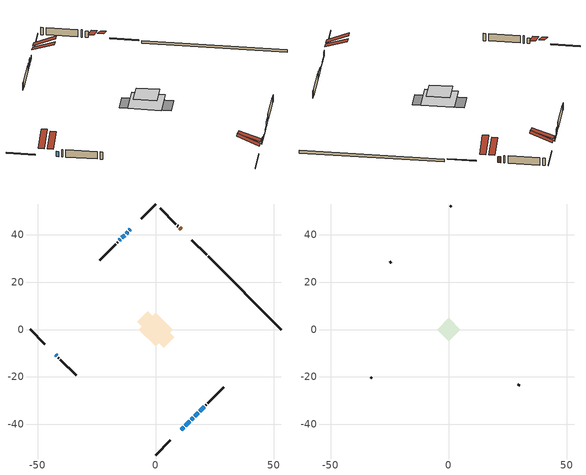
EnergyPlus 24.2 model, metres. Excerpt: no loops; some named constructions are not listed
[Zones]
conditioned space
 floor adiabatic (Floor2 construction): -7.01,0 0,7.01 7.01,0 0,-7.01 z0.39
 floor adiabatic (AdiabaticFloorConstruction): -7.15,0 0,7.15 7.15,0 0,-7.15 z0.39
 floor foundation (Slab1 construction): -7.74,3.28 -3.28,7.74 7.74,-3.28 3.28,-7.74 z-0.52
 wall outside (RimJoist1 construction): 0,-53.1 6.21,-46.89 / -53.1,0 -46.89,-6.21 / 0,53.1 -6.21,46.89 / 21.5,31.61 15.28,37.82 z0.39:0.69
 wall outside (AdiabaticWallConstruction 1): 10.74,42.37 10.08,43.02 z0.39:2.42
 wall outside (AdiabaticWallConstruction): 10.76,-42.34 11.76,-41.34 / 18.55,-34.55 20.42,-32.68 z0.39:2.17; 12.42,-40.68 14.29,-38.82 / 16.46,-36.64 17.9,-35.21 z0.39:0.95; 14.94,-38.16 15.81,-37.3 z0.39:0.6; -10.76,42.34 -11.19,41.91 z0.39:1.51; -42.34,-10.76 -41.91,-11.19 z0.39:2.12; -11.85,41.26 -12.57,40.54 z0.39:1.1; -13.22,39.88 -14.35,38.75 z0.39:2.5; -15.01,38.09 -15.44,37.66 z0.39:1.21
 wall outside (Wall1 construction): 21.08,-32.03 21.3,-31.8 / -41.26,-11.85 -41.03,-12.07 / -16.1,37 -16.32,36.78 / 9.42,43.68 9.2,43.9 z0.39:2.83
 wall outside (Wall2 construction): 21.96,-31.15 28.69,-24.41 / -40.38,-12.73 -33.64,-19.46 / -16.98,36.12 -23.71,29.39 / 8.54,44.56 1.81,51.29 z0.39:2.83
 wall foundation (FoundationWall1 construction): 53.1,0 22.15,30.95 z-0.52:0.39
 window (WindowConstruction): 10.76,-42.34 11.76,-41.34 z0.39:2.17
 window (WindowConstruction 5): 12.42,-40.68 14.29,-38.82 z0.39:0.95
 window (WindowConstruction 6): 14.94,-38.16 15.81,-37.3 z0.39:0.59
 window (WindowConstruction 7): 16.46,-36.64 17.9,-35.21 z0.39:0.95
 window (WindowConstruction 8): -10.76,42.34 -11.19,41.91 z0.39:1.51
 window (WindowConstruction 9): -42.34,-10.76 -41.91,-11.19 z0.39:2.12
 window (WindowConstruction 1): -11.85,41.26 -12.57,40.54 z0.39:1.1
 window (WindowConstruction 2): -13.22,39.88 -14.35,38.75 z0.39:2.5
 window (WindowConstruction 3): -15.01,38.09 -15.44,37.66 z0.39:1.2
 window (WindowConstruction 4): 18.55,-34.55 20.42,-32.68 z0.39:2.17
 door (Door): 10.74,42.37 10.08,43.02 z0.39:2.42
 ceiling adiabatic (AdiabaticFloorConstruction): 0,-7.15 7.15,0 0,7.15 -7.15,0 z0.39
 roof outside (Roof1 construction): 8.18,-44.92,2.83 3.35,-40.1,5.67 2.05,-41.41,5.67 6.87,-46.23,2.83; -44.92,-8.18,2.83 -40.1,-3.35,5.67 -41.41,-2.05,5.67 -46.23,-6.87,2.83; -8.18,44.92,2.83 -3.35,40.1,5.67 -2.05,41.41,5.67 -6.87,46.23,2.83; 13.32,39.78,2.83 8.49,34.96,5.67 9.8,33.65,5.67 14.63,38.48,2.83
attic - vented
 floor to conditioned space (Floor1 construction Reversed): -4.94,0 0,4.94 4.94,0 0,-4.94 z2.83
 wall outside (Wall3 construction): 29.35,-23.76 29.84,-23.26 / -32.98,-20.12 -32.49,-20.61 / -24.37,28.73 -24.86,28.24 / 1.15,51.95 0.66,52.45 z0.39:2.83
 roof outside (Roof2 construction): 10.1,-43,2.83 5.29,-38.19,5.1 4.03,-39.46,5.1 8.84,-44.27,2.83; -43,-10.1,2.83 -38.19,-5.29,5.1 -39.46,-4.03,5.1 -44.27,-8.84,2.83; -10.1,43,2.83 -5.29,38.19,5.1 -4.03,39.46,5.1 -8.84,44.27,2.83; 11.39,41.71,2.83 6.58,36.9,5.1 7.85,35.63,5.1 12.66,40.44,2.83
[Material] Roughness=Rough; Thermal Absorptance=0.9
Name | Thickness {m} | Conductivity {W/m-K} | Density {kg/m3} | Specific Heat {J/kg-K} | Solar Absorptance | Visible Absorptance
ceiling loosefill ins | 0.338667 | 0.0480833 | 16.02 | 1046.75 | 0.7 | 0.7
ceiling stud and cavity | 0.1397 | 0.292754 | 65.682 | 1177.47 | 0.7 | 0.7
gypsum board | 0.0127 | 0.160291 | 801 | 837.4 | 0.6 | 0.6
[Construction]
Floor1 construction: ceiling loosefill ins, ceiling stud and cavity, gypsum board
[Schedule:Day:Interval]
interior lighting schedule day: No, 01:00, 0.108182, 04:00, 0.0901515, 05:00, 0.0991667, 06:00, 0.162273, 07:00, 0.270455, 08:00, 0.342576, 10:00, 0.369621, 11:00, 0.351591, 12:00, 0.333561, 13:00, 0.324545, 14:00, 0.31553, 15:00, 0.333561, 16:00, 0.369621, 17:00, 0.450758, 18:00, 0.585985, 19:00, 0.775303, 20:00, 0.955606, 21:00, 0.991667, 22:00, 0.712197, 23:00, 0.360606, 24:00, 0.162273
interior lighting schedule day 1: No, 01:00, 0.100909, 04:00, 0.0840909, 05:00, 0.0925, 06:00, 0.151364, 07:00, 0.252273, 08:00, 0.319545, 10:00, 0.344773, 11:00, 0.327955, 12:00, 0.311136, 13:00, 0.302727, 14:00, 0.294318, 15:00, 0.311136, 16:00, 0.344773, 17:00, 0.420455, 18:00, 0.546591, 19:00, 0.723182, 20:00, 0.891364, 21:00, 0.925, 22:00, 0.664318, 23:00, 0.336364, 24:00, 0.151364
interior lighting schedule day 2: No, 01:00, 0.0927273, 04:00, 0.0772727, 05:00, 0.085, 06:00, 0.139091, 07:00, 0.231818, 08:00, 0.293636, 10:00, 0.316818, 11:00, 0.301364, 12:00, 0.285909, 13:00, 0.278182, 14:00, 0.270455, 15:00, 0.285909, 16:00, 0.316818, 17:00, 0.386364, 18:00, 0.502273, 19:00, 0.664545, 20:00, 0.819091, 21:00, 0.85, 22:00, 0.610455, 23:00, 0.309091, 24:00, 0.139091
interior lighting schedule day 3: No, 01:00, 0.0845455, 04:00, 0.0704545, 05:00, 0.0775, 06:00, 0.126818, 07:00, 0.211364, 08:00, 0.267727, 10:00, 0.288864, 11:00, 0.274773, 12:00, 0.260682, 13:00, 0.253636, 14:00, 0.246591, 15:00, 0.260682, 16:00, 0.288864, 17:00, 0.352273, 18:00, 0.457955, 19:00, 0.605909, 20:00, 0.746818, 21:00, 0.775, 22:00, 0.556591, 23:00, 0.281818, 24:00, 0.126818
interior lighting schedule day 4: No, 01:00, 0.0763636, 04:00, 0.0636364, 05:00, 0.07, 06:00, 0.114545, 07:00, 0.190909, 08:00, 0.241818, 10:00, 0.260909, 11:00, 0.248182, 12:00, 0.235455, 13:00, 0.229091, 14:00, 0.222727, 15:00, 0.235455, 16:00, 0.260909, 17:00, 0.318182, 18:00, 0.413636, 19:00, 0.547273, 20:00, 0.674545, 21:00, 0.7, 22:00, 0.502727, 23:00, 0.254545, 24:00, 0.114545
interior lighting schedule day 5: No, 01:00, 0.0727273, 04:00, 0.0606061, 05:00, 0.0666667, 06:00, 0.109091, 07:00, 0.181818, 08:00, 0.230303, 10:00, 0.248485, 11:00, 0.236364, 12:00, 0.224242, 13:00, 0.218182, 14:00, 0.212121, 15:00, 0.224242, 16:00, 0.248485, 17:00, 0.30303, 18:00, 0.393939, 19:00, 0.521212, 20:00, 0.642424, 21:00, 0.666667, 22:00, 0.478788, 23:00, 0.242424, 24:00, 0.109091
interior lighting schedule day 6: No, 01:00, 0.0745455, 04:00, 0.0621212, 05:00, 0.0683333, 06:00, 0.111818, 07:00, 0.186364, 08:00, 0.236061, 10:00, 0.254697, 11:00, 0.242273, 12:00, 0.229848, 13:00, 0.223636, 14:00, 0.217424, 15:00, 0.229848, 16:00, 0.254697, 17:00, 0.310606, 18:00, 0.403788, 19:00, 0.534242, 20:00, 0.658485, 21:00, 0.683333, 22:00, 0.490758, 23:00, 0.248485, 24:00, 0.111818
interior lighting schedule day 7: No, 01:00, 0.08, 04:00, 0.0666667, 05:00, 0.0733333, 06:00, 0.12, 07:00, 0.2, 08:00, 0.253333, 10:00, 0.273333, 11:00, 0.26, 12:00, 0.246667, 13:00, 0.24, 14:00, 0.233333, 15:00, 0.246667, 16:00, 0.273333, 17:00, 0.333333, 18:00, 0.433333, 19:00, 0.573333, 20:00, 0.706667, 21:00, 0.733333, 22:00, 0.526667, 23:00, 0.266667, 24:00, 0.12
interior lighting schedule day 8: No, 01:00, 0.0890909, 04:00, 0.0742424, 05:00, 0.0816667, 06:00, 0.133636, 07:00, 0.222727, 08:00, 0.282121, 10:00, 0.304394, 11:00, 0.289545, 12:00, 0.274697, 13:00, 0.267273, 14:00, 0.259848, 15:00, 0.274697, 16:00, 0.304394, 17:00, 0.371212, 18:00, 0.482576, 19:00, 0.638485, 20:00, 0.78697, 21:00, 0.816667, 22:00, 0.586515, 23:00, 0.29697, 24:00, 0.133636
interior lighting schedule day 9: No, 01:00, 0.0972727, 04:00, 0.0810606, 05:00, 0.0891667, 06:00, 0.145909, 07:00, 0.243182, 08:00, 0.30803, 10:00, 0.332348, 11:00, 0.316136, 12:00, 0.299924, 13:00, 0.291818, 14:00, 0.283712, 15:00, 0.299924, 16:00, 0.332348, 17:00, 0.405303, 18:00, 0.526894, 19:00, 0.697121, 20:00, 0.859242, 21:00, 0.891667, 22:00, 0.640379, 23:00, 0.324242, 24:00, 0.145909
interior lighting schedule day 10: No, 01:00, 0.105455, 04:00, 0.0878788, 05:00, 0.0966667, 06:00, 0.158182, 07:00, 0.263636, 08:00, 0.333939, 10:00, 0.360303, 11:00, 0.342727, 12:00, 0.325152, 13:00, 0.316364, 14:00, 0.307576, 15:00, 0.325152, 16:00, 0.360303, 17:00, 0.439394, 18:00, 0.571212, 19:00, 0.755758, 20:00, 0.931515, 21:00, 0.966667, 22:00, 0.694242, 23:00, 0.351515, 24:00, 0.158182
interior lighting schedule day 11: No, 01:00, 0.109091, 04:00, 0.0909091, 05:00, 0.1, 06:00, 0.163636, 07:00, 0.272727, 08:00, 0.345455, 10:00, 0.372727, 11:00, 0.354545, 12:00, 0.336364, 13:00, 0.327273, 14:00, 0.318182, 15:00, 0.336364, 16:00, 0.372727, 17:00, 0.454545, 18:00, 0.590909, 19:00, 0.781818, 20:00, 0.963636, 21:00, 1, 22:00, 0.718182, 23:00, 0.363636, 24:00, 0.163636
interior lighting schedule default day; occupants schedule default day; clothes dryer schedule default day; cooking range schedule default day; mech vent bath fan 0 schedule default day; misc plug loads schedule default day; general water use schedule default day; heating setpoint default day; cooling setpoint default day; clothes dryer exhaust 0 schedule default day; cooling season schedule day; cooling season schedule day 2; cooling season schedule default day; exterior lighting schedule default day; natural vent schedule default day: No, 24:00, 0
occupants schedule day: No, 05:00, 0.426829, 06:00, 0.719512, 07:00, 1, 08:00, 0.670732, 09:00, 0.329268, 14:00, 0.170732, 15:00, 0.231707, 16:00, 0.329268, 17:00, 0.5, 18:00, 0.670732, 19:00, 0.829268, 21:00, 1, 22:00, 0.853659, 23:00, 0.646341, 24:00, 0.426829
clothes dryer schedule day; clothes dryer exhaust 0 schedule day: No, 01:00, 0.123457, 02:00, 0.0740741, 03:00, 0.0493827, 04:00, 0.0246914, 05:00, 0.0493827, 06:00, 0.0740741, 07:00, 0.197531, 08:00, 0.395062, 09:00, 0.592593, 10:00, 0.839506, 11:00, 0.962963, 12:00, 1, 13:00, 0.91358, 14:00, 0.82716, 15:00, 0.716049, 16:00, 0.753086, 17:00, 0.679012, 18:00, 0.666667, 20:00, 0.62963, 21:00, 0.641975, 22:00, 0.666667, 23:00, 0.54321, 24:00, 0.296296
cooking range schedule day: No, 05:00, 0.0597015, 06:00, 0.11194, 07:00, 0.171642, 08:00, 0.291045, 11:00, 0.343284, 12:00, 0.402985, 13:00, 0.462687, 14:00, 0.343284, 15:00, 0.291045, 16:00, 0.402985, 17:00, 0.567164, 18:00, 1, 19:00, 0.850746, 20:00, 0.432836, 21:00, 0.291045, 22:00, 0.231343, 23:00, 0.171642, 24:00, 0.11194
mech vent bath fan 0 schedule day: No, 07:00, 0, 08:00, 1, 09:00, 0.2, 24:00, 0
misc plug loads schedule day: No, 06:00, 0.705882, 07:00, 0.745098, 08:00, 0.803922, 15:00, 0.823529, 16:00, 0.862745, 17:00, 0.921569, 18:00, 0.980392, 19:00, 1, 20:00, 0.980392, 21:00, 0.941176, 22:00, 0.862745, 23:00, 0.784314, 24:00, 0.72549
general water use schedule day: No, 01:00, 0.315068, 03:00, 0.287671, 04:00, 0.342466, 05:00, 0.369863, 06:00, 0.520548, 07:00, 0.60274, 08:00, 0.534247, 10:00, 0.506849, 11:00, 0.465753, 14:00, 0.479452, 15:00, 0.534247, 16:00, 0.589041, 17:00, 0.69863, 18:00, 0.876712, 19:00, 0.890411, 20:00, 0.986301, 21:00, 1, 22:00, 0.863014, 23:00, 0.616438, 24:00, 0.465753
heating setpoint day: No, 24:00, 20
cooling setpoint day: No, 24:00, 25
cooling season schedule day 1: No, 24:00, 1
exterior lighting schedule day: No, 01:00, 0.566667, 03:00, 0.524167, 05:00, 0.495833, 06:00, 0.5525, 07:00, 0.623333, 08:00, 0.580833, 09:00, 0.439167, 10:00, 0.354167, 12:00, 0.34, 13:00, 0.354167, 14:00, 0.396667, 15:00, 0.425, 16:00, 0.495833, 17:00, 0.623333, 18:00, 0.793333, 19:00, 0.906667, 20:00, 0.963333, 21:00, 0.991667, 22:00, 0.920833, 23:00, 0.793333, 24:00, 0.665833
exterior lighting schedule day 1: No, 01:00, 0.528571, 03:00, 0.488929, 05:00, 0.4625, 06:00, 0.515357, 07:00, 0.581429, 08:00, 0.541786, 09:00, 0.409643, 10:00, 0.330357, 12:00, 0.317143, 13:00, 0.330357, 14:00, 0.37, 15:00, 0.396429, 16:00, 0.4625, 17:00, 0.581429, 18:00, 0.74, 19:00, 0.845714, 20:00, 0.898571, 21:00, 0.925, 22:00, 0.858929, 23:00, 0.74, 24:00, 0.621071
exterior lighting schedule day 10: No, 01:00, 0.552381, 03:00, 0.510952, 05:00, 0.483333, 06:00, 0.538571, 07:00, 0.607619, 08:00, 0.56619, 09:00, 0.428095, 10:00, 0.345238, 12:00, 0.331429, 13:00, 0.345238, 14:00, 0.386667, 15:00, 0.414286, 16:00, 0.483333, 17:00, 0.607619, 18:00, 0.773333, 19:00, 0.88381, 20:00, 0.939048, 21:00, 0.966667, 22:00, 0.897619, 23:00, 0.773333, 24:00, 0.649048
exterior lighting schedule day 11: No, 01:00, 0.571429, 03:00, 0.528571, 05:00, 0.5, 06:00, 0.557143, 07:00, 0.628571, 08:00, 0.585714, 09:00, 0.442857, 10:00, 0.357143, 12:00, 0.342857, 13:00, 0.357143, 14:00, 0.4, 15:00, 0.428571, 16:00, 0.5, 17:00, 0.628571, 18:00, 0.8, 19:00, 0.914286, 20:00, 0.971429, 21:00, 1, 22:00, 0.928571, 23:00, 0.8, 24:00, 0.671429
exterior lighting schedule day 2: No, 01:00, 0.485714, 03:00, 0.449286, 05:00, 0.425, 06:00, 0.473571, 07:00, 0.534286, 08:00, 0.497857, 09:00, 0.376429, 10:00, 0.303571, 12:00, 0.291429, 13:00, 0.303571, 14:00, 0.34, 15:00, 0.364286, 16:00, 0.425, 17:00, 0.534286, 18:00, 0.68, 19:00, 0.777143, 20:00, 0.825714, 21:00, 0.85, 22:00, 0.789286, 23:00, 0.68, 24:00, 0.570714
exterior lighting schedule day 3: No, 01:00, 0.442857, 03:00, 0.409643, 05:00, 0.3875, 06:00, 0.431786, 07:00, 0.487143, 08:00, 0.453929, 09:00, 0.343214, 10:00, 0.276786, 12:00, 0.265714, 13:00, 0.276786, 14:00, 0.31, 15:00, 0.332143, 16:00, 0.3875, 17:00, 0.487143, 18:00, 0.62, 19:00, 0.708571, 20:00, 0.752857, 21:00, 0.775, 22:00, 0.719643, 23:00, 0.62, 24:00, 0.520357
exterior lighting schedule day 4: No, 01:00, 0.4, 03:00, 0.37, 05:00, 0.35, 06:00, 0.39, 07:00, 0.44, 08:00, 0.41, 09:00, 0.31, 10:00, 0.25, 12:00, 0.24, 13:00, 0.25, 14:00, 0.28, 15:00, 0.3, 16:00, 0.35, 17:00, 0.44, 18:00, 0.56, 19:00, 0.64, 20:00, 0.68, 21:00, 0.7, 22:00, 0.65, 23:00, 0.56, 24:00, 0.47
exterior lighting schedule day 5: No, 01:00, 0.380952, 03:00, 0.352381, 05:00, 0.333333, 06:00, 0.371429, 07:00, 0.419048, 08:00, 0.390476, 09:00, 0.295238, 10:00, 0.238095, 12:00, 0.228571, 13:00, 0.238095, 14:00, 0.266667, 15:00, 0.285714, 16:00, 0.333333, 17:00, 0.419048, 18:00, 0.533333, 19:00, 0.609524, 20:00, 0.647619, 21:00, 0.666667, 22:00, 0.619048, 23:00, 0.533333, 24:00, 0.447619
exterior lighting schedule day 6: No, 01:00, 0.390476, 03:00, 0.36119, 05:00, 0.341667, 06:00, 0.380714, 07:00, 0.429524, 08:00, 0.400238, 09:00, 0.302619, 10:00, 0.244048, 12:00, 0.234286, 13:00, 0.244048, 14:00, 0.273333, 15:00, 0.292857, 16:00, 0.341667, 17:00, 0.429524, 18:00, 0.546667, 19:00, 0.624762, 20:00, 0.66381, 21:00, 0.683333, 22:00, 0.634524, 23:00, 0.546667, 24:00, 0.45881
exterior lighting schedule day 7: No, 01:00, 0.419048, 03:00, 0.387619, 05:00, 0.366667, 06:00, 0.408571, 07:00, 0.460952, 08:00, 0.429524, 09:00, 0.324762, 10:00, 0.261905, 12:00, 0.251429, 13:00, 0.261905, 14:00, 0.293333, 15:00, 0.314286, 16:00, 0.366667, 17:00, 0.460952, 18:00, 0.586667, 19:00, 0.670476, 20:00, 0.712381, 21:00, 0.733333, 22:00, 0.680952, 23:00, 0.586667, 24:00, 0.492381
exterior lighting schedule day 8: No, 01:00, 0.466667, 03:00, 0.431667, 05:00, 0.408333, 06:00, 0.455, 07:00, 0.513333, 08:00, 0.478333, 09:00, 0.361667, 10:00, 0.291667, 12:00, 0.28, 13:00, 0.291667, 14:00, 0.326667, 15:00, 0.35, 16:00, 0.408333, 17:00, 0.513333, 18:00, 0.653333, 19:00, 0.746667, 20:00, 0.793333, 21:00, 0.816667, 22:00, 0.758333, 23:00, 0.653333, 24:00, 0.548333
exterior lighting schedule day 9: No, 01:00, 0.509524, 03:00, 0.47131, 05:00, 0.445833, 06:00, 0.496786, 07:00, 0.560476, 08:00, 0.522262, 09:00, 0.394881, 10:00, 0.318452, 12:00, 0.305714, 13:00, 0.318452, 14:00, 0.356667, 15:00, 0.382143, 16:00, 0.445833, 17:00, 0.560476, 18:00, 0.713333, 19:00, 0.815238, 20:00, 0.86619, 21:00, 0.891667, 22:00, 0.827976, 23:00, 0.713333, 24:00, 0.59869
[Schedule:Week:Daily]
heating setpoint Week Rule - Jan1-Dec31: heating setpoint day, heating setpoint day, heating setpoint day, heating setpoint day, heating setpoint day, heating setpoint day, heating setpoint day, heating setpoint default day, heating setpoint default day, heating setpoint default day, heating setpoint default day, heating setpoint default day
cooling season schedule Week Rule - May27-Jun2: cooling season schedule day, cooling season schedule day, cooling season schedule day, cooling season schedule day, cooling season schedule day, cooling season schedule day 1, cooling season schedule day 1, cooling season schedule default day, cooling season schedule default day, cooling season schedule default day, cooling season schedule default day, cooling season schedule default day
cooling season schedule Week Rule - Jun3-Aug25: cooling season schedule day 1, cooling season schedule day 1, cooling season schedule day 1, cooling season schedule day 1, cooling season schedule day 1, cooling season schedule day 1, cooling season schedule day 1, cooling season schedule default day, cooling season schedule default day, cooling season schedule default day, cooling season schedule default day, cooling season schedule default day
cooling season schedule Week Rule - Aug26-Sep1: cooling season schedule day 1, cooling season schedule day 1, cooling season schedule day 1, cooling season schedule day 1, cooling season schedule day 1, cooling season schedule day 1, cooling season schedule day 2, cooling season schedule default day, cooling season schedule default day, cooling season schedule default day, cooling season schedule default day, cooling season schedule default day
cooling season schedule Week Rule - Sep2-Dec31: cooling season schedule day 2, cooling season schedule day 2, cooling season schedule day 2, cooling season schedule day 2, cooling season schedule day 2, cooling season schedule day 2, cooling season schedule day 2, cooling season schedule default day, cooling season schedule default day, cooling season schedule default day, cooling season schedule default day, cooling season schedule default day
exterior lighting schedule Week Rule - Aug5-Aug25: exterior lighting schedule day 7, exterior lighting schedule day 7, exterior lighting schedule day 7, exterior lighting schedule day 7, exterior lighting schedule day 7, exterior lighting schedule day 7, exterior lighting schedule day 7, exterior lighting schedule default day, exterior lighting schedule default day, exterior lighting schedule default day, exterior lighting schedule default day, exterior lighting schedule default day
exterior lighting schedule Week Rule - Aug26-Sep1: exterior lighting schedule day 7, exterior lighting schedule day 7, exterior lighting schedule day 7, exterior lighting schedule day 7, exterior lighting schedule day 7, exterior lighting schedule day 7, exterior lighting schedule day 8, exterior lighting schedule default day, exterior lighting schedule default day, exterior lighting schedule default day, exterior lighting schedule default day, exterior lighting schedule default day
exterior lighting schedule Week Rule - Sep2-Sep29: exterior lighting schedule day 8, exterior lighting schedule day 8, exterior lighting schedule day 8, exterior lighting schedule day 8, exterior lighting schedule day 8, exterior lighting schedule day 8, exterior lighting schedule day 8, exterior lighting schedule default day, exterior lighting schedule default day, exterior lighting schedule default day, exterior lighting schedule default day, exterior lighting schedule default day
exterior lighting schedule Week Rule - Sep30-Oct6: exterior lighting schedule day 8, exterior lighting schedule day 9, exterior lighting schedule day 9, exterior lighting schedule day 9, exterior lighting schedule day 9, exterior lighting schedule day 9, exterior lighting schedule day 9, exterior lighting schedule default day, exterior lighting schedule default day, exterior lighting schedule default day, exterior lighting schedule default day, exterior lighting schedule default day
exterior lighting schedule Week Rule - Oct7-Oct27: exterior lighting schedule day 9, exterior lighting schedule day 9, exterior lighting schedule day 9, exterior lighting schedule day 9, exterior lighting schedule day 9, exterior lighting schedule day 9, exterior lighting schedule day 9, exterior lighting schedule default day, exterior lighting schedule default day, exterior lighting schedule default day, exterior lighting schedule default day, exterior lighting schedule default day
exterior lighting schedule Week Rule - Oct28-Nov3: exterior lighting schedule day 9, exterior lighting schedule day 9, exterior lighting schedule day 9, exterior lighting schedule day 9, exterior lighting schedule day 10, exterior lighting schedule day 10, exterior lighting schedule day 10, exterior lighting schedule default day, exterior lighting schedule default day, exterior lighting schedule default day, exterior lighting schedule default day, exterior lighting schedule default day
exterior lighting schedule Week Rule - Nov4-Nov24: exterior lighting schedule day 10, exterior lighting schedule day 10, exterior lighting schedule day 10, exterior lighting schedule day 10, exterior lighting schedule day 10, exterior lighting schedule day 10, exterior lighting schedule day 10, exterior lighting schedule default day, exterior lighting schedule default day, exterior lighting schedule default day, exterior lighting schedule default day, exterior lighting schedule default day
exterior lighting schedule Week Rule - Nov25-Dec1: exterior lighting schedule day 10, exterior lighting schedule day 10, exterior lighting schedule day 10, exterior lighting schedule day 10, exterior lighting schedule day 10, exterior lighting schedule day 10, exterior lighting schedule day 11, exterior lighting schedule default day, exterior lighting schedule default day, exterior lighting schedule default day, exterior lighting schedule default day, exterior lighting schedule default day
exterior lighting schedule Week Rule - Dec2-Dec31: exterior lighting schedule day 11, exterior lighting schedule day 11, exterior lighting schedule day 11, exterior lighting schedule day 11, exterior lighting schedule day 11, exterior lighting schedule day 11, exterior lighting schedule day 11, exterior lighting schedule default day, exterior lighting schedule default day, exterior lighting schedule default day, exterior lighting schedule default day, exterior lighting schedule default day
natural vent schedule Week Rule - Jan1-Dec31: natural vent schedule default day, natural vent schedule default day, natural vent schedule default day, natural vent schedule default day, natural vent schedule default day, natural vent schedule default day, natural vent schedule default day, natural vent schedule default day, natural vent schedule default day, natural vent schedule default day, natural vent schedule default day, natural vent schedule default day
